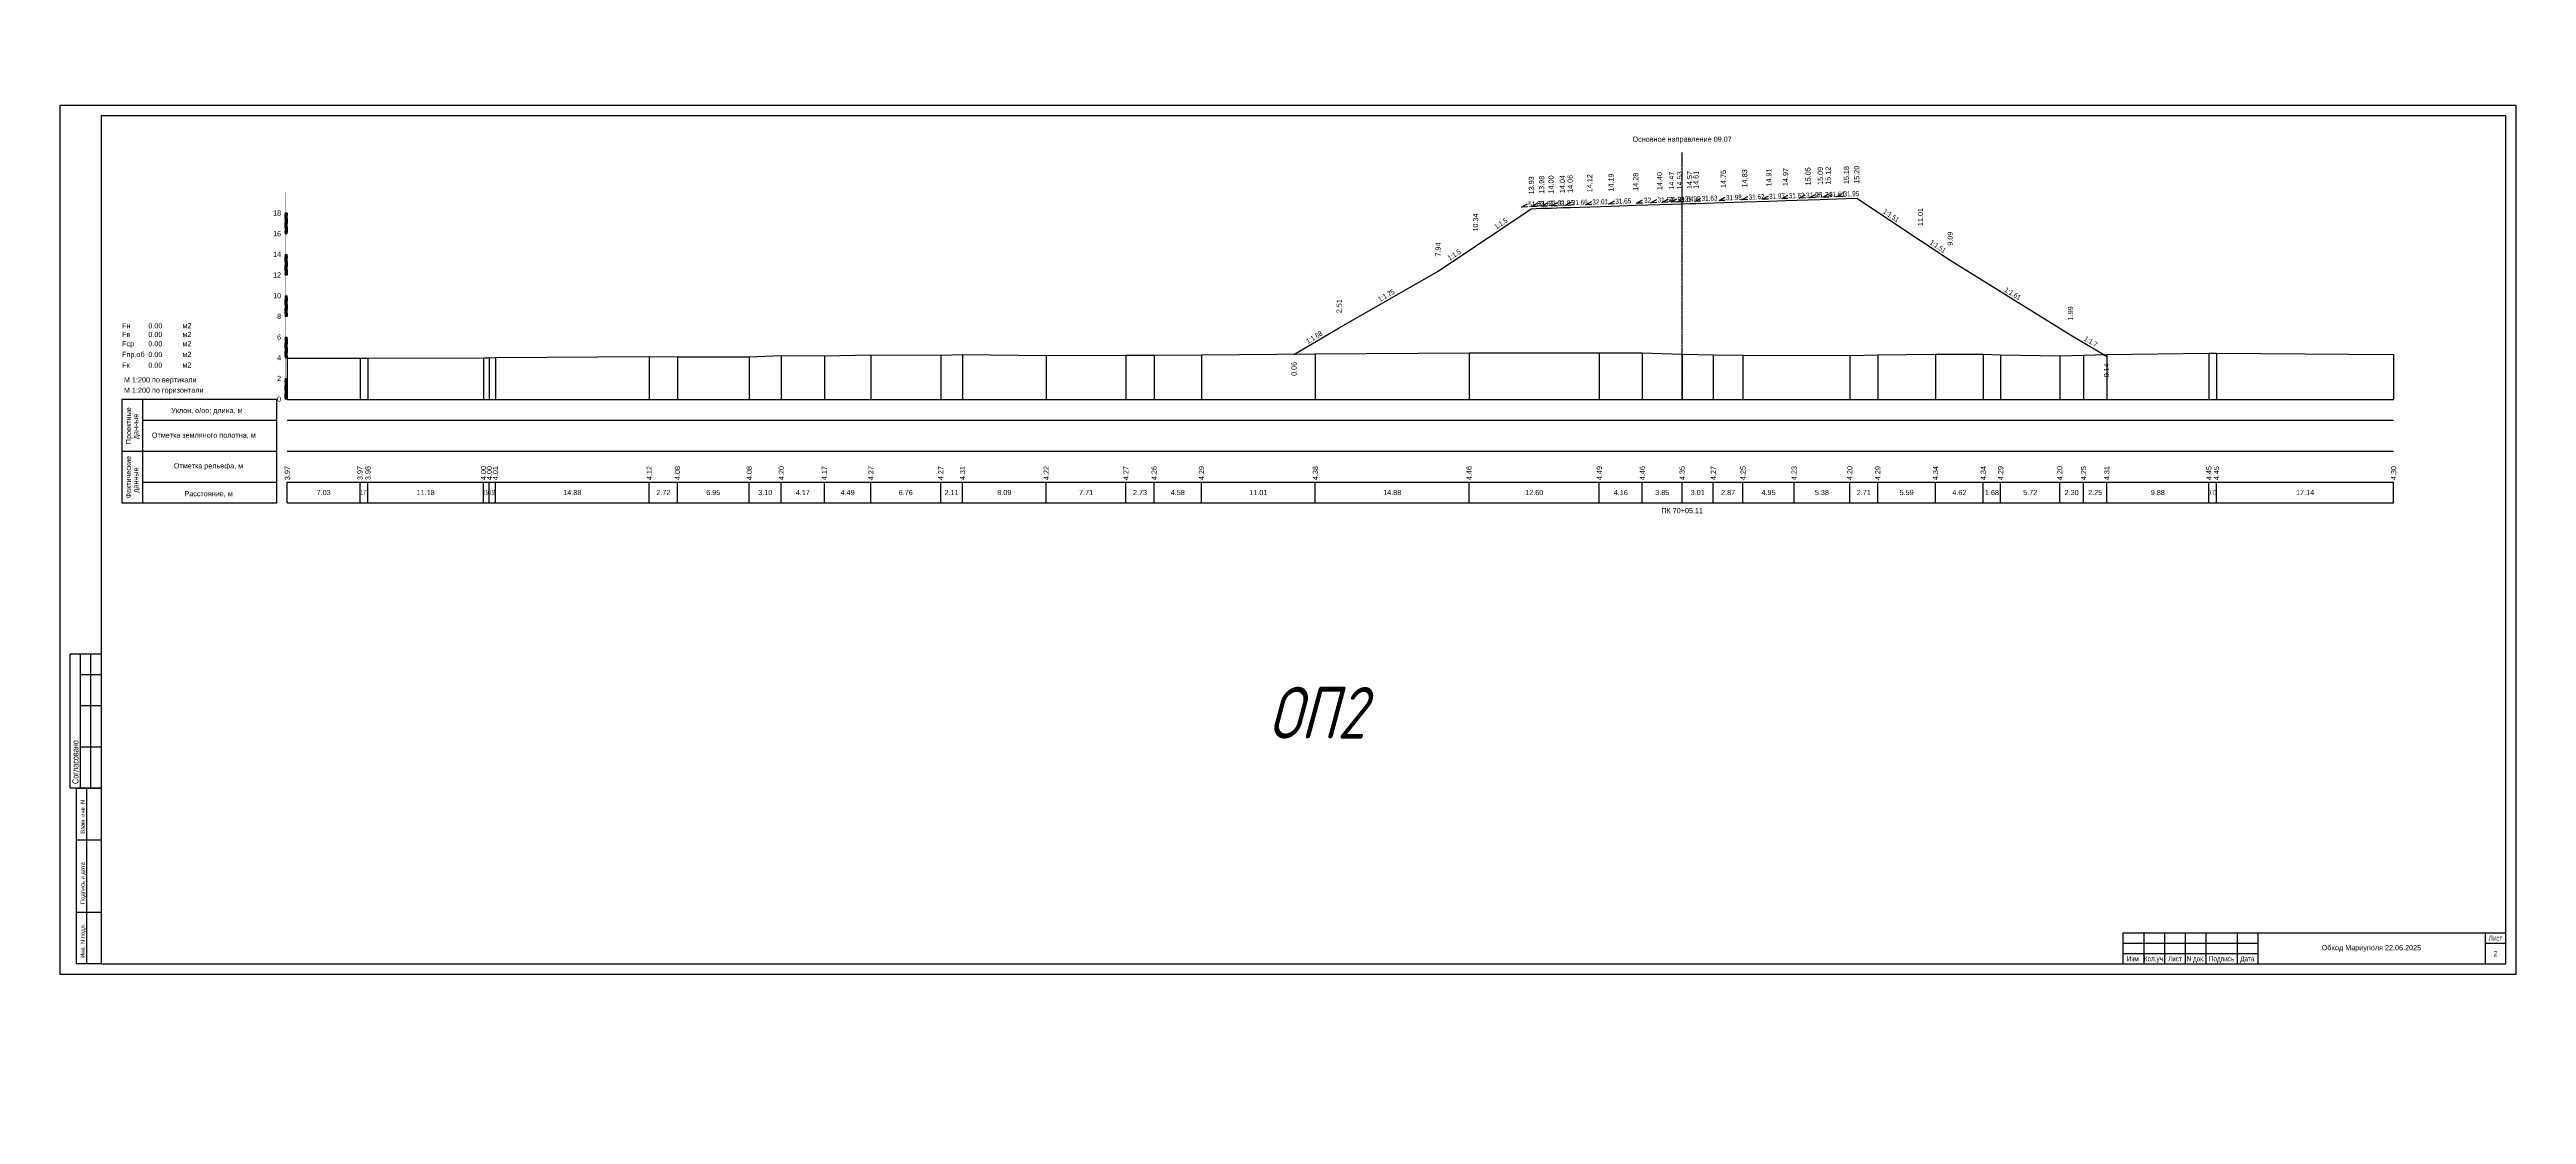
# Model space of a CAD drawing. Header units: millimetres. Extents: x 265754 to 14267433, y -6145605 to 2433772.
# Drawn here: x 7804276 to 8043876, y -50597 to 52371 of the extents above; entities that cross this region are included whole.
import ezdxf
from ezdxf import colors
from ezdxf.entities.mleader import LeaderData, LeaderLine
from ezdxf.enums import TextEntityAlignment as Align
from ezdxf.math import Vec2, Vec3

# ---------------------------------------------------------------- set-up
doc = ezdxf.new("R2010")
doc.units = ezdxf.units.MM
doc.linetypes.add('осевая2', pattern=[1.125, 0.75, -0.125, 0.125, -0.125])
doc.layers.add('!!ТЕКСТ', color=3, linetype='Continuous', lineweight=20)
doc.layers.add('ИС_Выноска', color=3, linetype='Continuous', lineweight=18)
for name, color, linetype in [('Код_510', 7, 'Continuous'), ('Красный поперечник', 1, 'Continuous'), ('Линейка абсолютных высот', 7, 'Continuous'), ('Объем выемки', 7, 'Continuous'), ('Объем кюветов', 7, 'Continuous'), ('Объем насыпи', 7, 'Continuous'), ('Объем присыпных обочин', 7, 'Continuous'), ('Объем срезки растительного слоя', 7, 'Continuous'), ('Ось', 1, 'осевая2'), ('Откосы', 7, 'Continuous'), ('Подписи поперечников', 7, 'Continuous'), ('Рабочие отметки', 7, 'Continuous'), ('Таблица', 7, 'Continuous'), ('Уклоны проезжей части', 7, 'Continuous'), ('Черный поперечник', 3, 'Continuous')]:
    doc.layers.add(name, color=color, linetype=linetype)
doc.styles.add('0', font='isocpeur.ttf', dxfattribs={"width": 0.8, "oblique": 15})
doc.styles.add('ISOCPEUR', font='isocpeur.ttf', dxfattribs={"width": 0.8, "oblique": 15, "height": 2.5})
doc.styles.get("Standard").update_dxf_attribs({"font": 'arial.ttf'})
pattern_1 = [(45.0000013, (7571675.8465, 9455.686), (-5.30330119, 5.30330095), []), (135.0000003, (7571675.8465, 9455.686), (-5.30330104, -5.3033011), [])]

msp = doc.modelspace()

# ---------------------------------------------------------------- hatches: boundary and pattern name
at = {"layer": 'Линейка абсолютных высот'}
h = msp.add_hatch(dxfattribs=at)
h.set_pattern_fill('ANSI37', scale=60.000002, style=0)
h.set_pattern_definition(pattern_1)
h.paths.add_polyline_path([(7827275.8936, 34569.2442), (7827275.8936, 36569.2442), (7827075.8936, 36569.2442), (7827075.8936, 34569.2442)])
h = msp.add_hatch(dxfattribs=at)
h.set_pattern_fill('ANSI37', scale=60.000002, style=0)
h.set_pattern_definition(pattern_1)
h.paths.add_polyline_path([(7827275.8936, 30569.2442), (7827275.8936, 32569.2442), (7827075.8936, 32569.2442), (7827075.8936, 30569.2442)])
h = msp.add_hatch(dxfattribs=at)
h.set_pattern_fill('ANSI37', scale=60.000002, style=0)
h.set_pattern_definition(pattern_1)
h.paths.add_polyline_path([(7827275.8936, 26569.2442), (7827275.8936, 28569.2442), (7827075.8936, 28569.2442), (7827075.8936, 26569.2442)])
h = msp.add_hatch(dxfattribs=at)
h.set_pattern_fill('ANSI37', scale=60.000002, style=0)
h.set_pattern_definition(pattern_1)
h.paths.add_polyline_path([(7827275.8936, 22569.2442), (7827275.8936, 24569.2442), (7827075.8936, 24569.2442), (7827075.8936, 22569.2442)])
h = msp.add_hatch(dxfattribs=at)
h.set_pattern_fill('ANSI37', scale=60.000002, style=0)
h.set_pattern_definition(pattern_1)
h.paths.add_polyline_path([(7827275.8936, 18569.2442), (7827275.8936, 20569.2442), (7827075.8936, 20569.2442), (7827075.8936, 18569.2442)])

# ---------------------------------------------------------------- linework, layer by layer
for p, q in [((7807275.8465, -19046.6388), (7807275.8465, -6046.6388)), ((7808275.8465, -19046.6388), (7808275.8465, -6046.6388)), ((7807275.8465, -8046.6388), (7809275.8465, -8046.6388)), ((7807275.8465, -11046.6388), (7809275.8465, -11046.6388)), ((7807275.8465, -15046.6388), (7809275.8465, -15046.6388)), ((7807875.8465, -36046.6388), (7807875.8465, -19046.6388)), ((7806875.8465, -24046.6388), (7809275.8465, -24046.6388)), ((7806875.8465, -31046.6388), (7809275.8465, -31046.6388)), ((8006875.8465, -33046.6388), (8006875.8465, -36046.6388)), ((8008875.8465, -33046.6388), (8008875.8465, -36046.6388)), ((8010875.8465, -33046.6388), (8010875.8465, -36046.6388)), ((8012875.8465, -33046.6388), (8012875.8465, -36046.6388)), ((8015875.8465, -33046.6388), (8015875.8465, -36046.6388)), ((8017875.8465, -33046.6388), (8017875.8465, -36046.6388)), ((8039875.8465, -33046.6388), (8039875.8465, -36046.6388)), ((8004875.8465, -34046.6388), (8017875.8465, -34046.6388)), ((8004875.8465, -35046.6388), (8017875.8465, -35046.6388)), ((8039875.8465, -34046.6388), (8041875.8465, -34046.6388)), ((8004875.8465, -36046.6388), (8017875.8465, -36046.6388))]:
    msp.add_line(p, q)
at = {"flags": 128}
for points in [[(7805275.8465, -37046.6388), (8042875.8465, -37046.6388), (8042875.8465, 46953.3612), (7805275.8465, 46953.3612)], [(7809275.8465, -36046.6388), (8041875.8465, -36046.6388), (8041875.8465, 45953.3612), (7809275.8465, 45953.3612)]]:
    msp.add_lwpolyline(points, close=True, dxfattribs=at)
for points in [[(7809275.8465, -19046.6388), (7806275.8465, -19046.6388), (7806275.8465, -6046.6388), (7809275.8465, -6046.6388)], [(7809275.8465, -36046.6388), (7806875.8465, -36046.6388), (7806875.8465, -19046.6388), (7809275.8465, -19046.6388)], [(8004875.8465, -36046.6388), (8004875.8465, -33046.6388), (8041875.8465, -33046.6388)]]:
    msp.add_lwpolyline(points, dxfattribs=at)
at = {"layer": 'Код_510'}
for p, q in [((7827275.8465, 8539.0112), (7827275.8465, 10539.0112)), ((7834308.1401, 8539.0112), (7834308.1401, 10539.0112)), ((7835077.6922, 8539.0112), (7835077.6922, 10539.0112)), ((7846253.6519, 8539.0112), (7846253.6519, 10539.0112)), ((7846810.4961, 8539.0112), (7846810.4961, 10539.0112)), ((7847403.0395, 8539.0112), (7847403.0395, 10539.0112)), ((7862284.2007, 8539.0112), (7862284.2007, 10539.0112)), ((7865008.4341, 8539.0112), (7865008.4341, 10539.0112)), ((7871956.6769, 8539.0112), (7871956.6769, 10539.0112)), ((7875054.5272, 8539.0112), (7875054.5272, 10539.0112)), ((7879228.821, 8539.0112), (7879228.821, 10539.0112)), ((7883718.9117, 8539.0112), (7883718.9117, 10539.0112)), ((7890482.7699, 8539.0112), (7890482.7699, 10539.0112)), ((7892590.4628, 8539.0112), (7892590.4628, 10539.0112)), ((7900684.5298, 8539.0112), (7900684.5298, 10539.0112)), ((7908396.6284, 8539.0112), (7908396.6284, 10539.0112)), ((7911123.0974, 8539.0112), (7911123.0974, 10539.0112)), ((7915705.0783, 8539.0112), (7915705.0783, 10539.0112)), ((7926713.2148, 8539.0112), (7926713.2148, 10539.0112)), ((7941592.4049, 8539.0112), (7941592.4049, 10539.0112)), ((7954191.7473, 8539.0112), (7954191.7473, 10539.0112)), ((7958347.439, 8539.0112), (7958347.439, 10539.0112)), ((7962200.3034, 8539.0112), (7962200.3034, 10539.0112)), ((7965215.1795, 8539.0112), (7965215.1795, 10539.0112)), ((7968083.6859, 8539.0112), (7968083.6859, 10539.0112)), ((7973031.0034, 8539.0112), (7973031.0034, 10539.0112)), ((7978414.0966, 8539.0112), (7978414.0966, 10539.0112)), ((7981123.3279, 8539.0112), (7981123.3279, 10539.0112)), ((7986711.0724, 8539.0112), (7986711.0724, 10539.0112)), ((7991329.4895, 8539.0112), (7991329.4895, 10539.0112)), ((7993011.8159, 8539.0112), (7993011.8159, 10539.0112)), ((7998730.7057, 8539.0112), (7998730.7057, 10539.0112)), ((8001029.6476, 8539.0112), (8001029.6476, 10539.0112)), ((8003281.5024, 8539.0112), (8003281.5024, 10539.0112)), ((8013157.0535, 8539.0112), (8013157.0535, 10539.0112)), ((8013890.8703, 8539.0112), (8013890.8703, 10539.0112)), ((8031028.814, 8539.0112), (8031028.814, 10539.0112))]:
    msp.add_line(p, q, dxfattribs=at)
at = {"layer": 'Красный поперечник'}
for p, q in [((7942217.3257, 33371.0323), (7947608.1634, 36969.2367)), ((7962186.3292, 37453.335), (7962200.3506, 37453.7786)), ((7979084.9993, 37990.0422), (7985254.8801, 33905.7928)), ((7985254.8801, 33905.7928), (7988126.6287, 32006.713)), ((7938590.7413, 30951.6479), (7942217.3257, 33371.0323)), ((7988126.6287, 32006.713), (7999767.6909, 24780.7273)), ((7929022.5127, 25474.442), (7938590.7413, 30951.6479)), ((7924656.1934, 22873.4861), (7929022.5127, 25474.442)), ((7999767.6909, 24780.7273), (8003253.0884, 22734.328))]:
    msp.add_line(p, q, dxfattribs=at)
msp.add_lwpolyline([(7947608.1634, 36969.2367), (7948610.0992, 37021.1662), (7949519.8293, 37049.9737), (7950613.9708, 37085.0105), (7951365.4227, 37108.947), (7953258.9449, 37168.896), (7955323.069, 37234.9681), (7957714.2964, 37310.654), (7960032.1673, 37384.8203), (7961176.7828, 37421.0375), (7962200.3506, 37453.7786), (7962920.7841, 37476.5708), (7963538.9425, 37496.3449), (7966191.0576, 37580.2418), (7968248.0408, 37646.0173), (7970589.8568, 37720.0751), (7972205.6871, 37771.728), (7974377.2031, 37840.3824), (7975568.665, 37878.4592), (7976322.1721, 37902.3746), (7978088.6579, 37958.2097), (7979084.9993, 37990.0422)], dxfattribs=at)
at = {"layer": 'Линейка абсолютных высот', "color": 7, "const_width": 20, "flags": 128}
for points in [[(7827275.8936, 36569.2442), (7827275.8936, 38569.2442), (7827075.8936, 38569.2442), (7827075.8936, 36569.2442), (7827275.8936, 36569.2442)], [(7827275.8936, 34569.2442), (7827275.8936, 36569.2442), (7827075.8936, 36569.2442), (7827075.8936, 34569.2442), (7827275.8936, 34569.2442)], [(7827275.8936, 32569.2442), (7827275.8936, 34569.2442), (7827075.8936, 34569.2442), (7827075.8936, 32569.2442), (7827275.8936, 32569.2442)], [(7827275.8936, 30569.2442), (7827275.8936, 32569.2442), (7827075.8936, 32569.2442), (7827075.8936, 30569.2442), (7827275.8936, 30569.2442)], [(7827275.8936, 28569.2442), (7827275.8936, 30569.2442), (7827075.8936, 30569.2442), (7827075.8936, 28569.2442), (7827275.8936, 28569.2442)], [(7827275.8936, 26569.2442), (7827275.8936, 28569.2442), (7827075.8936, 28569.2442), (7827075.8936, 26569.2442), (7827275.8936, 26569.2442)], [(7827275.8936, 24569.2442), (7827275.8936, 26569.2442), (7827075.8936, 26569.2442), (7827075.8936, 24569.2442), (7827275.8936, 24569.2442)], [(7827275.8936, 22569.2442), (7827275.8936, 24569.2442), (7827075.8936, 24569.2442), (7827075.8936, 22569.2442), (7827275.8936, 22569.2442)], [(7827275.8936, 20569.2442), (7827275.8936, 22569.2442), (7827075.8936, 22569.2442), (7827075.8936, 20569.2442), (7827275.8936, 20569.2442)], [(7827275.8936, 18569.2442), (7827275.8936, 20569.2442), (7827075.8936, 20569.2442), (7827075.8936, 18569.2442), (7827275.8936, 18569.2442)], [(7827275.8936, 18539.0112), (7827275.8936, 18569.2442), (7827075.8936, 18569.2442), (7827075.8936, 18539.0112), (7827275.8936, 18539.0112)]]:
    msp.add_lwpolyline(points, dxfattribs=at)
at = {"layer": 'Ось', "ltscale": 15}
msp.add_line((7962200.3506, 18539.0112), (7962200.3506, 42453.3612), dxfattribs=at)
at = {"layer": 'Таблица'}
for p, q in [((7827275.8465, 18539.0112), (8031028.814, 18539.0112)), ((7827275.8465, 16539.0112), (8031028.814, 16539.0112)), ((7827275.8465, 13539.0112), (8031028.814, 13539.0112)), ((7827275.8465, 10539.0112), (8031028.814, 10539.0112)), ((7827275.8465, 8539.0112), (8031028.814, 8539.0112))]:
    msp.add_line(p, q, dxfattribs=at)
at = {"layer": 'Таблица', "linetype": 'Continuous', "flags": 128}
for points in [[(7826275.8465, 18539.0112), (7811275.8465, 18539.0112)], [(7811275.8465, 18539.0112), (7811275.8465, 8539.0112)], [(7813275.8465, 18539.0112), (7813275.8465, 8539.0112)], [(7826275.8465, 8539.0112), (7826275.8465, 18539.0112)], [(7813275.8465, 16539.0112), (7826275.8465, 16539.0112)], [(7811275.8465, 13539.0112), (7826275.8465, 13539.0112)], [(7813275.8465, 10539.0112), (7826275.8465, 10539.0112)], [(7811275.8465, 8539.0112), (7826275.8465, 8539.0112)]]:
    msp.add_lwpolyline(points, dxfattribs=at)
at = {"layer": 'Уклоны проезжей части', "flags": 128}
for points in [[(7975097.7838, 38063.6162), (7974498.0858, 38044.5825), (7975088.2669, 38363.4652)], [(7975097.7838, 38063.6162), (7974498.0858, 38044.5825), (7975088.2669, 38363.4652)], [(7976416.1071, 38105.4451), (7975816.4066, 38086.4897), (7976406.6295, 38405.2953)], [(7976416.1071, 38105.4451), (7975816.4066, 38086.4897), (7976406.6295, 38405.2953)], [(7977739.1574, 38147.1469), (7977139.4634, 38127.9871), (7977729.5775, 38446.9939)], [(7977739.1574, 38147.1469), (7977139.4634, 38127.9871), (7977729.5775, 38446.9939)], [(7947258.1938, 37151.369), (7946658.998, 37120.3132), (7947242.6659, 37450.9669)], [(7947258.1938, 37151.369), (7946658.998, 37120.3132), (7947242.6659, 37450.9669)], [(7948217.3421, 37208.8309), (7947617.6427, 37189.8408), (7948207.847, 37508.6806)], [(7948217.3421, 37208.8309), (7947617.6427, 37189.8408), (7948207.847, 37508.6806)], [(7949190.0646, 37239.518), (7948590.372, 37220.3146), (7949180.4629, 37539.3643)], [(7949190.0646, 37239.518), (7948590.372, 37220.3146), (7949180.4629, 37539.3643)], [(7950142.0421, 37270.0807), (7949542.3462, 37250.9781), (7950132.4908, 37569.9286)], [(7950142.0421, 37270.0807), (7949542.3462, 37250.9781), (7950132.4908, 37569.9286)], [(7951464.5626, 37312.1875), (7950864.8631, 37293.201), (7951455.0694, 37612.0373)], [(7951464.5626, 37312.1875), (7950864.8631, 37293.201), (7951455.0694, 37612.0373)], [(7953472.477, 37375.835), (7952872.7842, 37356.639), (7953462.879, 37675.6815)], [(7953472.477, 37375.835), (7952872.7842, 37356.639), (7953462.879, 37675.6815)], [(7955671.0631, 37446.0843), (7955071.3634, 37427.1029), (7955661.5724, 37745.9342)], [(7955671.0631, 37446.0843), (7955071.3634, 37427.1029), (7955661.5724, 37745.9342)], [(7958375.3733, 37531.9107), (7957775.6802, 37512.722), (7958365.7789, 37831.7573)], [(7958375.3733, 37531.9107), (7957775.6802, 37512.722), (7958365.7789, 37831.7573)], [(7959756.8571, 37576.2107), (7959157.1572, 37557.2354), (7959747.3694, 37876.0606)], [(7959756.8571, 37576.2107), (7959157.1572, 37557.2354), (7959747.3694, 37876.0606)], [(7960833.8774, 37610.1711), (7960234.1842, 37590.9857), (7960824.2847, 37910.0177)], [(7960833.8774, 37610.1711), (7960234.1842, 37590.9857), (7960824.2847, 37910.0177)], [(7961705.9395, 37638.2386), (7961106.2396, 37619.266), (7961696.4533, 37938.0885)], [(7961712.9502, 37638.4604), (7961113.2503, 37619.4878), (7961703.4639, 37938.3103)], [(7962382.1854, 37659.4456), (7961782.4921, 37640.2622), (7962372.5937, 37959.2922)], [(7962382.1854, 37659.4456), (7961782.4921, 37640.2622), (7962372.5937, 37959.2922)], [(7964017.3835, 37711.5814), (7963417.6834, 37692.6105), (7964007.898, 38011.4314)], [(7964017.3835, 37711.5814), (7963417.6834, 37692.6105), (7964007.898, 38011.4314)], [(7966371.8733, 37786.1274), (7965772.1798, 37766.9512), (7966362.2852, 38085.9741)], [(7966371.8733, 37786.1274), (7965772.1798, 37766.9512), (7966362.2852, 38085.9741)], [(7968571.3339, 37856.3426), (7967971.6337, 37837.3777), (7968561.8514, 38156.1927)], [(7968571.3339, 37856.3426), (7967971.6337, 37837.3777), (7968561.8514, 38156.1927)], [(7970550.0978, 37918.9078), (7969950.4041, 37899.7375), (7970540.5126, 38218.7547)], [(7970550.0978, 37918.9078), (7969950.4041, 37899.7375), (7970540.5126, 38218.7547)], [(7972443.8316, 37979.3586), (7971844.1313, 37960.3985), (7972434.3516, 38279.2088)], [(7972443.8316, 37979.3586), (7971844.1313, 37960.3985), (7972434.3516, 38279.2088)], [(7974125.2614, 38032.4345), (7973525.5675, 38013.2694), (7974115.6788, 38332.2814)], [(7974125.2614, 38032.4345), (7973525.5675, 38013.2694), (7974115.6788, 38332.2814)]]:
    msp.add_lwpolyline(points, dxfattribs=at)
at = {"layer": 'Черный поперечник', "color": 7}
for p, q in [((7827275.8465, 22539.0112), (7827275.8465, 18539.0112)), ((7834308.1401, 22543.7039), (7834308.1401, 18539.0112)), ((7835077.6922, 22544.9275), (7835077.6922, 18539.0112)), ((7846253.6519, 22567.2948), (7846253.6519, 18539.0112)), ((7846810.4961, 22564.8967), (7846810.4961, 18539.0112)), ((7847403.0395, 22583.1596), (7847403.0395, 18539.0112)), ((7862284.2007, 22692.2889), (7862284.2007, 18539.0112)), ((7865008.4341, 22644.3094), (7865008.4341, 18539.0112)), ((7871956.6769, 22647.2214), (7871956.6769, 18539.0112)), ((7875054.5272, 22772.4379), (7875054.5272, 18539.0112)), ((7879228.821, 22740.4367), (7879228.821, 18539.0112)), ((7883718.9117, 22837.2288), (7883718.9117, 18539.0112)), ((7890482.7699, 22835.2078), (7890482.7699, 18539.0112)), ((7892590.4628, 22874.5218), (7892590.4628, 18539.0112)), ((7900684.5298, 22788.4253), (7900684.5298, 18539.0112)), ((7908396.6284, 22835.8465), (7908396.6284, 18539.0112)), ((7911123.0974, 22824.7167), (7911123.0974, 18539.0112)), ((7915705.0783, 22863.7512), (7915705.0783, 18539.0112)), ((7926713.2148, 22947.182), (7926713.2148, 18539.0112)), ((7941592.4049, 23032.3524), (7941592.4049, 18539.0112)), ((7954191.7473, 23054.4097), (7954191.7473, 18539.0112)), ((7958347.439, 23031.0726), (7958347.439, 18539.0112)), ((7962200.3034, 22923.0532), (7962200.3034, 18539.0112)), ((7965215.1795, 22838.5278), (7965215.1795, 18539.0112)), ((7968083.6859, 22820.3067), (7968083.6859, 18539.0112)), ((7978414.0966, 22773.5123), (7978414.0966, 18539.0112)), ((7981123.3279, 22854.4884), (7981123.3279, 18539.0112)), ((7986711.0724, 22912.7214), (7986711.0724, 18539.0112)), ((7991329.4895, 22909.6631), (7991329.4895, 18539.0112)), ((7993011.8159, 22861.9797), (7993011.8159, 18539.0112)), ((7998730.7057, 22771.819), (7998730.7057, 18539.0112)), ((8001029.6476, 22823.6089), (8001029.6476, 18539.0112)), ((8003281.5024, 22878.1519), (8003281.5024, 18539.0112)), ((8013157.0535, 23019.4893), (8013157.0535, 18539.0112)), ((8013890.8703, 23019.2981), (8013890.8703, 18539.0112)), ((8031028.814, 22869.2918), (8031028.814, 18539.0112))]:
    msp.add_line(p, q, dxfattribs=at)
at = {"layer": 'Черный поперечник', "flags": 128}
msp.add_lwpolyline([(7827275.8465, 22539.0112), (7834308.1401, 22543.7039), (7835077.6922, 22544.9275), (7846253.6519, 22567.2948), (7846810.4961, 22564.8967), (7847403.0395, 22583.1596), (7862284.2007, 22692.2889), (7865008.4341, 22644.3094), (7871956.6769, 22647.2214), (7875054.5272, 22772.4379), (7879228.821, 22740.4367), (7883718.9117, 22837.2288), (7890482.7699, 22835.2078), (7892590.4628, 22874.5218), (7900684.5298, 22788.4253), (7908396.6284, 22835.8465), (7911123.0974, 22824.7167), (7915705.0783, 22863.7512), (7926713.2148, 22947.182), (7941592.4049, 23032.3524), (7954191.7473, 23054.4097), (7958347.439, 23031.0726), (7962200.3034, 22923.0532), (7965215.1795, 22838.5278), (7968083.6859, 22820.3067), (7978414.0966, 22773.5123), (7981123.3279, 22854.4884), (7986711.0724, 22912.7214), (7991329.4895, 22909.6631), (7993011.8159, 22861.9797), (7998730.7057, 22771.819), (8001029.6476, 22823.6089), (8003281.5024, 22878.1519), (8013157.0535, 23019.4893), (8013890.8703, 23019.2981), (8031028.814, 22869.2918)], dxfattribs=at)

# ---------------------------------------------------------------- texts
for s, height, width, p in [('Согласовано', 600, 0.7, (7807075.8465, -18646.6388)), ('Взам. инв. N', 400, 0.8, (7807675.8465, -23446.6388)), ('Подпись и дата', 400, 0.8, (7807675.8465, -30246.6388)), ('Инв. N подл.', 400, 0.8, (7807675.8465, -35446.6388))]:
    msp.add_text(s, height=height, rotation=90.000002391, dxfattribs=dict(width=width)).set_placement(p)
at = {"width": 0.7}
for s, p in [('Лист', (8040875.8465, -33546.6388)), ('Изм.', (8005875.8465, -35546.6388)), ('Кол.уч.', (8007875.8465, -35546.6388)), ('Лист', (8009875.8465, -35546.6388)), ('N док.', (8011875.8465, -35546.6388)), ('Подпись', (8014375.8465, -35546.6388)), ('Дата', (8016875.8465, -35546.6388)), ('2', (8040875.8465, -35046.6388))]:
    msp.add_text(s, height=500, dxfattribs=at).set_placement(p, align=Align.MIDDLE_CENTER)
at = {"insert": (8028875.8465, -34546.6388), "char_height": 500, "width": 22000, "attachment_point": 5}
msp.add_mtext('Обход Мариуполя 22.06.2025', dxfattribs=at)
at = {"layer": 'Код_510'}
for s, p in [('3.97', (7827275.8465, 10739.0112)), ('3.97', (7834308.1401, 10739.0112)), ('3.98', (7835077.6922, 10739.0112)), ('4.00', (7846253.6519, 10739.0112)), ('4.00', (7846810.4961, 10739.0112)), ('4.01', (7847403.0395, 10739.0112)), ('4.12', (7862284.2007, 10739.0112)), ('4.08', (7865008.4341, 10739.0112)), ('4.08', (7871956.6769, 10739.0112)), ('4.20', (7875054.5272, 10739.0112)), ('4.17', (7879228.821, 10739.0112)), ('4.27', (7883718.9117, 10739.0112)), ('4.27', (7890482.7699, 10739.0112)), ('4.31', (7892590.4628, 10739.0112)), ('4.22', (7900684.5298, 10739.0112)), ('4.27', (7908396.6284, 10739.0112)), ('4.26', (7911123.0974, 10739.0112)), ('4.29', (7915705.0783, 10739.0112)), ('4.38', (7926713.2148, 10739.0112)), ('4.46', (7941592.4049, 10739.0112)), ('4.49', (7954191.7473, 10739.0112)), ('4.46', (7958347.439, 10739.0112)), ('4.35', (7962200.3034, 10739.0112)), ('4.27', (7965215.1795, 10739.0112)), ('4.25', (7968083.6859, 10739.0112)), ('4.23', (7973031.0034, 10739.0112)), ('4.20', (7978414.0966, 10739.0112)), ('4.29', (7981123.3279, 10739.0112)), ('4.34', (7986711.0724, 10739.0112)), ('4.34', (7991329.4895, 10739.0112)), ('4.29', (7993011.8159, 10739.0112)), ('4.20', (7998730.7057, 10739.0112)), ('4.25', (8001029.6476, 10739.0112)), ('4.31', (8003281.5024, 10739.0112)), ('4.45', (8013157.0535, 10739.0112)), ('4.45', (8013890.8703, 10739.0112)), ('4.30', (8031028.814, 10739.0112))]:
    msp.add_text(s, height=500, rotation=90.000002391, dxfattribs=at).set_placement(p, align=Align.MIDDLE_LEFT)
for s, p in [('7.03', (7830791.9933, 9539.0112)), ('11.18', (7840665.6721, 9539.0112)), ('14.88', (7854843.6201, 9539.0112)), ('2.72', (7863646.3174, 9539.0112)), ('6.95', (7868482.5555, 9539.0112)), ('3.10', (7873505.6021, 9539.0112)), ('4.17', (7877141.6741, 9539.0112)), ('4.49', (7881473.8663, 9539.0112)), ('6.76', (7887100.8408, 9539.0112)), ('2.11', (7891536.6163, 9539.0112)), ('8.09', (7896637.4963, 9539.0112)), ('7.71', (7904540.5791, 9539.0112)), ('2.73', (7909759.8629, 9539.0112)), ('4.58', (7913414.0878, 9539.0112)), ('11.01', (7921209.1465, 9539.0112)), ('14.88', (7934152.8099, 9539.0112)), ('12.60', (7947892.0761, 9539.0112)), ('4.16', (7956269.5931, 9539.0112)), ('3.85', (7960273.8712, 9539.0112)), ('3.01', (7963707.7415, 9539.0112)), ('2.87', (7966649.4327, 9539.0112)), ('4.95', (7970557.3447, 9539.0112)), ('5.38', (7975722.55, 9539.0112)), ('2.71', (7979768.7122, 9539.0112)), ('5.59', (7983917.2002, 9539.0112)), ('4.62', (7989020.281, 9539.0112)), ('1.68', (7992170.6527, 9539.0112)), ('5.72', (7995871.2608, 9539.0112)), ('2.30', (7999880.1767, 9539.0112)), ('2.25', (8002155.575, 9539.0112)), ('9.88', (8008219.278, 9539.0112)), ('17.14', (8022459.8421, 9539.0112))]:
    msp.add_text(s, height=500, dxfattribs=at).set_placement(p, align=Align.MIDDLE_CENTER)
for s, width, p in [('0.77', 0.543213, (7834692.9162, 9539.0112)), ('0.56', 0.393066, (7846532.074, 9539.0112)), ('0.59', 0.418266, (7847106.7678, 9539.0112)), ('0.73', 0.517988, (8013523.9619, 9539.0112))]:
    msp.add_text(s, height=500, dxfattribs=dict(at, width=width)).set_placement(p, align=Align.MIDDLE_CENTER)
at = {"layer": 'Линейка абсолютных высот'}
for s, p in [('18', (7826675.8936, 36569.2442)), ('16', (7826675.8936, 34569.2442)), ('14', (7826675.8936, 32569.2442)), ('12', (7826675.8936, 30569.2442)), ('10', (7826675.8936, 28569.2442)), ('8', (7826675.8936, 26569.2442)), ('6', (7826675.8936, 24569.2442)), ('4', (7826675.8936, 22569.2442)), ('2', (7826675.8936, 20569.2442)), ('0', (7826675.8936, 18569.2442))]:
    msp.add_text(s, height=500, dxfattribs=at).set_placement(p, align=Align.MIDDLE_RIGHT)
at = {"layer": 'Объем выемки', "width": 0.8}
for s, p in [('Fв', (7811292.9239, 24571.9939)), ('0.00', (7813832.8941, 24571.9939)), ('м2', (7817137.4351, 24578.7064))]:
    msp.add_text(s, height=500, dxfattribs=at).set_placement(p)
at = {"layer": 'Объем кюветов', "width": 0.8}
for s, p in [('Fк', (7811292.9239, 21606.9879)), ('0.00', (7813832.8941, 21606.9879)), ('м2', (7817137.4351, 21613.7003))]:
    msp.add_text(s, height=500, dxfattribs=at).set_placement(p)
at = {"layer": 'Объем насыпи', "width": 0.8}
for s, p in [('Fн', (7811292.9239, 25412.9682)), ('0.00', (7813832.8941, 25412.9682)), ('м2', (7817137.4351, 25419.6807))]:
    msp.add_text(s, height=500, dxfattribs=at).set_placement(p)
at = {"layer": 'Объем присыпных обочин', "width": 0.8}
for s, p in [('Fпр.об', (7811292.9239, 22642.7233)), ('0.00', (7813832.8941, 22642.7233)), ('м2', (7817137.4351, 22649.4358))]:
    msp.add_text(s, height=500, dxfattribs=at).set_placement(p)
at = {"layer": 'Объем срезки растительного слоя', "width": 0.8}
for s, p in [('Fср', (7811292.9239, 23678.4588)), ('0.00', (7813832.8941, 23678.4588)), ('м2', (7817137.4351, 23685.1713))]:
    msp.add_text(s, height=500, dxfattribs=at).set_placement(p)
at = {"layer": 'Ось', "ltscale": 15}
msp.add_text('Основное направление 09.07', height=500, dxfattribs=at).set_placement((7962200.3506, 43453.3612), align=Align.CENTER)
at = {"layer": 'Откосы', "width": 0.7}
for s, rotation, p in [('1:1.5', 33.721788052, (7944801.7124, 35336.4831)), ('1:1.5', 33.721788052, (7944801.7124, 35336.4831)), ('1:1.51', 326.496811951, (7982280.3364, 36114.6885)), ('1:1.51', 326.496811951, (7982280.3364, 36114.6885)), ('1:1.51', 326.523449709, (7986801.0736, 33123.0752)), ('1:1.51', 326.523449709, (7986801.0736, 33123.0752)), ('1:1.5', 33.708236905, (7940293.0407, 32327.7149)), ('1:1.5', 33.708236905, (7940293.0407, 32327.7149)), ('1:1.75', 29.788408371, (7933707.2673, 28386.6181)), ('1:1.75', 29.788408371, (7933707.2673, 28386.6181)), ('1:1.61', 328.170782059, (7994052.6377, 28563.6449)), ('1:1.61', 328.170782059, (7994052.6377, 28563.6449)), ('1:1.68', 30.781671634, (7926736.9994, 24345.7888)), ('1:1.68', 30.781671634, (7926736.9994, 24345.7888)), ('1:1.7', 329.581298083, (8001611.6527, 23929.9973)), ('1:1.7', 329.581298083, (8001611.6527, 23929.9973))]:
    msp.add_text(s, height=500, rotation=rotation, dxfattribs=at).set_placement(p, align=Align.CENTER)
at = {"layer": 'Подписи поперечников'}
msp.add_text('ПК 70+05.11', height=500, dxfattribs=at).set_placement((7962200.3034, 7539.0112), align=Align.CENTER)
at = {"layer": 'Рабочие отметки'}
for s, p in [('14.83', (7968248.0408, 39046.0173)), ('14.91', (7970589.8568, 39120.0751)), ('14.97', (7972205.6871, 39171.728)), ('15.05', (7974377.2031, 39240.3824)), ('15.09', (7975568.665, 39278.4592)), ('15.12', (7976322.1721, 39302.3746)), ('15.18', (7978088.6579, 39358.2097)), ('15.20', (7979084.9993, 39390.0422)), ('13.93', (7947608.1634, 38369.2367)), ('13.98', (7948610.0992, 38421.1662)), ('14.00', (7949519.8293, 38449.9737)), ('14.04', (7950613.9708, 38485.0105)), ('14.06', (7951365.4227, 38508.947)), ('14.12', (7953258.9449, 38568.896)), ('14.19', (7955323.069, 38634.9681)), ('14.28', (7957714.2964, 38710.654)), ('14.40', (7960032.1673, 38784.8203)), ('14.47', (7961176.7828, 38821.0375)), ('14.53', (7961943.3399, 38853.335)), ('14.57', (7962920.7841, 38876.5708)), ('14.61', (7963538.9425, 38896.3449)), ('14.75', (7966191.0576, 38980.2418)), ('10.34', (7942217.3257, 34771.0323)), ('11.01', (7985254.8801, 35305.7928)), ('7.94', (7938590.7413, 32351.6479)), ('9.09', (7988126.6287, 33406.713)), ('2.51', (7929022.5127, 26874.442)), ('1.99', (7999767.6909, 26180.7273))]:
    msp.add_text(s, height=500, rotation=90.000002391, dxfattribs=at).set_placement(p, align=Align.MIDDLE_LEFT)
for s, p in [('0.06', (7924656.1934, 22173.4861)), ('0.14', (8003253.0884, 22034.328))]:
    msp.add_text(s, height=500, rotation=90.000002391, dxfattribs=at).set_placement(p, align=Align.MIDDLE_RIGHT)
at = {"layer": 'Таблица'}
for s, p in [('М 1:200 по вертикали', (7811470.4772, 20185.2412)), ('М 1:200 по горизонтали', (7811470.4772, 19185.2412))]:
    msp.add_text(s, height=500, dxfattribs=at).set_placement(p)
at = {"layer": 'Таблица', "width": 0.8}
for s, p in [('Проектные', (7812166.4465, 14217.6112)), ('данные', (7812867.6465, 14695.0112)), ('Фактические', (7812166.4465, 8965.6112)), ('данные', (7812867.6465, 9506.6112))]:
    msp.add_text(s, height=500, rotation=90.000002391, dxfattribs=at).set_placement(p)
for s, p in [('Уклон, o/oo; длина, м', (7816045.8874, 17222.2112)), ('Отметка земляного полотна, м', (7814179.0465, 14830.2112)), ('Отметка рельефа, м', (7816302.1218, 11867.8659)), ('Расстояние, м', (7817327.0591, 9177.2112))]:
    msp.add_text(s, height=500, dxfattribs=at).set_placement(p)
at = {"layer": 'Уклоны проезжей части', "width": 0.7}
for s, rotation, p in [('31.98', 1.831505833, (7967213.11, 37813.0274)), ('31.98', 1.831505833, (7967213.11, 37813.0274)), ('31.62', 1.811323481, (7969412.58, 37882.9463)), ('31.62', 1.811323481, (7969412.58, 37882.9463)), ('31.97', 1.830937861, (7971391.3347, 37945.7995)), ('31.97', 1.830937861, (7971391.3347, 37945.7995)), ('31.62', 1.810854115, (7973285.0779, 38005.9553)), ('31.62', 1.810854115, (7973285.0779, 38005.9553)), ('31.96', 1.830436696, (7974966.4985, 38059.3188)), ('31.96', 1.830436696, (7974966.4985, 38059.3188)), ('31.74', 1.817889637, (7975939.0268, 38090.3162)), ('31.74', 1.817889637, (7975939.0268, 38090.3162)), ('31.61', 1.81040226, (7977199.0494, 38130.1923)), ('31.61', 1.81040226, (7977199.0494, 38130.1923)), ('31.95', 1.829942362, (7978580.3948, 38174.0239)), ('31.95', 1.829942362, (7978580.3948, 38174.0239)), ('51.83', 2.966936199, (7948098.7322, 37194.9334)), ('51.83', 2.966936199, (7948098.7322, 37194.9334)), ('31.67', 1.813723007, (7949058.5871, 37235.4698)), ('31.67', 1.813723007, (7949058.5871, 37235.4698)), ('32.02', 1.834105363, (7950060.4517, 37267.3896)), ('32.02', 1.834105363, (7950060.4517, 37267.3896)), ('31.85', 1.824469459, (7950983.282, 37296.8774)), ('31.85', 1.824469459, (7950983.282, 37296.8774)), ('31.66', 1.813379156, (7952305.8078, 37338.8213)), ('31.66', 1.813379156, (7952305.8078, 37338.8213)), ('32.01', 1.833399931, (7954284.5611, 37401.8297)), ('32.01', 1.833399931, (7954284.5611, 37401.8297)), ('31.65', 1.81288951, (7956512.3084, 37472.711)), ('31.65', 1.81288951, (7956512.3084, 37472.711)), ('32', 1.83270283, (7958866.7884, 37547.6348)), ('32', 1.83270283, (7958866.7884, 37547.6348)), ('31.64', 1.812313001, (7960598.1027, 37602.8289)), ('31.64', 1.812313001, (7960598.1027, 37602.8289)), ('31.99', 1.832386504, (7961675.1137, 37637.084)), ('31.99', 1.832386504, (7961675.1137, 37637.084)), ('31.64', 1.812051533, (7962547.1853, 37664.8529)), ('31.64', 1.812051533, (7962554.196, 37665.0747)), ('31.99', 1.832188855, (7963223.4217, 37686.3556)), ('31.99', 1.832188855, (7963223.4217, 37686.3556)), ('31.63', 1.811888251, (7964858.6293, 37738.1933)), ('31.63', 1.811888251, (7964858.6293, 37738.1933))]:
    msp.add_text(s, height=500, rotation=rotation, dxfattribs=at).set_placement(p, align=Align.CENTER)

# ---------------------------------------------------------------- leaders
at = {"layer": 'ИС_Выноска', "ltscale": 0.5}
ml = msp.add_multileader_mtext('Standard', dxfattribs=at)
ml.set_content('\\A1;Асфальтобетон ЩМА-16 по ГОСТ 58406.1 на ПБВ60 по ГОСТ 52056-2003                            -50мм\\PАсфальтобетон А22 Нт по ГОСТ 58406.2-2020 на БНД 50/70 по ГОСТ 33133-2020               -60мм\\PГидроизоляция Техноэластмост Б             -5 мм\\PВыравнивающий слой                      -min 30 мм', color=256, style='0')
ml.set_leader_properties(color=256, linetype='ByLayer', lineweight=-1)
ml.build(insert=Vec2(0, 0))
ml.multileader.update_dxf_attribs({"text_left_attachment_type": 6, "text_right_attachment_type": 6, "dogleg_length": 0.36, "arrow_head_size": 450, "scale": 75})
ctx = ml.context
ctx.base_point, ctx.scale, ctx.char_height, ctx.arrow_head_size, ctx.landing_gap_size, ctx.plane_origin, ctx.plane_x_axis, ctx.plane_y_axis = Vec3(7244097.999, 51717.5023, 5778.159), 75, 500, 450, 18, Vec3(7243517.8916, 80742.9482, 5778.159), Vec3(1, 0.0000000247), Vec3(-0.0000000247, 1)
ctx.left_attachment, ctx.right_attachment = 6, 6
notes = []
notes.append((ctx, [(0, (1, 1, 0), (7244025.999, 51717.5023, 5778.159), (1, 0.0000000247), 72, [(0, [(7244025.999, 41234.7999, 5778.159)], 0, [])])]))
ctx.mtext.insert, ctx.mtext.text_direction, ctx.mtext.rotation, ctx.mtext.width, ctx.mtext.flow_direction = Vec3(7244115.999, 52367.5023, 5778.159), Vec3(1, 0.0000000247), 0.0000000247, 14306.378366, 5
ml = msp.add_multileader_mtext('Standard', dxfattribs=at)
ml.set_content('\\A1;Асфальтобетон ЩМА-16 по ГОСТ 58406.1 на ПБВ60 по ГОСТ 52056-2003                            -50мм\\PАсфальтобетон А22 Нт по ГОСТ 58406.2-2020 на БНД 50/70 по ГОСТ 33133-2020               -60мм\\PГидроизоляция Техноэластмост Б             -5 мм\\PВыравнивающий слой                      -min 30 мм', color=256, style='0')
ml.set_leader_properties(color=256, linetype='ByLayer', lineweight=-1)
ml.build(insert=Vec2(0, 0))
ml.multileader.update_dxf_attribs({"text_left_attachment_type": 6, "text_right_attachment_type": 6, "dogleg_length": 0.36, "arrow_head_size": 450, "scale": 75})
ctx = ml.context
ctx.base_point, ctx.scale, ctx.char_height, ctx.arrow_head_size, ctx.landing_gap_size, ctx.plane_origin, ctx.plane_x_axis, ctx.plane_y_axis = Vec3(7320685.2337, 51717.5023, 5778.159), 75, 500, 450, 18, Vec3(7320105.1262, 80742.9482, 5778.159), Vec3(1, 0.0000000247), Vec3(-0.0000000247, 1)
ctx.left_attachment, ctx.right_attachment = 6, 6
notes.append((ctx, [(0, (1, 1, 0), (7320613.2337, 51717.5023, 5778.159), (1, 0.0000000247), 72, [(0, [(7320613.2337, 41234.7999, 5778.159)], 0, [])])]))
ctx.mtext.insert, ctx.mtext.text_direction, ctx.mtext.rotation, ctx.mtext.width, ctx.mtext.flow_direction = Vec3(7320703.2337, 52367.5023, 5778.159), Vec3(1, 0.0000000247), 0.0000000247, 14306.378366, 5
ml = msp.add_multileader_mtext('Standard', dxfattribs=at)
ml.set_content('\\A1;Асфальтобетон ЩМА-16 по ГОСТ 58406.1 на ПБВ60 по ГОСТ 52056-2003                            -50мм\\PАсфальтобетон А22 Нт по ГОСТ 58406.2-2020 на БНД 50/70 по ГОСТ 33133-2020               -60мм\\PГидроизоляция Техноэластмост Б             -5 мм\\PВыравнивающий слой                      -min 30 мм', color=256, style='0')
ml.set_leader_properties(color=256, linetype='ByLayer', lineweight=-1)
ml.build(insert=Vec2(0, 0))
ml.multileader.update_dxf_attribs({"text_left_attachment_type": 6, "text_right_attachment_type": 6, "dogleg_length": 0.36, "arrow_head_size": 450, "scale": 75})
ctx = ml.context
ctx.base_point, ctx.scale, ctx.char_height, ctx.arrow_head_size, ctx.landing_gap_size, ctx.plane_origin, ctx.plane_x_axis, ctx.plane_y_axis = Vec3(7397272.4683, 51717.5023, 5778.159), 75, 500, 450, 18, Vec3(7396692.3609, 80742.9482, 5778.159), Vec3(1, 0.0000000247), Vec3(-0.0000000247, 1)
ctx.left_attachment, ctx.right_attachment = 6, 6
notes.append((ctx, [(0, (1, 1, 0), (7397200.4683, 51717.5023, 5778.159), (1, 0.0000000247), 72, [(0, [(7397200.4683, 41234.7999, 5778.159)], 0, [])])]))
ctx.mtext.insert, ctx.mtext.text_direction, ctx.mtext.rotation, ctx.mtext.width, ctx.mtext.flow_direction = Vec3(7397290.4683, 52367.5023, 5778.159), Vec3(1, 0.0000000247), 0.0000000247, 14306.378366, 5
ml = msp.add_multileader_mtext('Standard', dxfattribs=at)
ml.set_content('\\A1;Асфальтобетон ЩМА-16 по ГОСТ 58406.1 на ПБВ60 по ГОСТ 52056-2003                            -50мм\\PАсфальтобетон А22 Нт по ГОСТ 58406.2-2020 на БНД 50/70 по ГОСТ 33133-2020               -60мм\\PГидроизоляция Техноэластмост Б             -5 мм\\PВыравнивающий слой                      -min 30 мм', color=256, style='0')
ml.set_leader_properties(color=256, linetype='ByLayer', lineweight=-1)
ml.build(insert=Vec2(0, 0))
ml.multileader.update_dxf_attribs({"text_left_attachment_type": 6, "text_right_attachment_type": 6, "dogleg_length": 0.36, "arrow_head_size": 450, "scale": 75})
ctx = ml.context
ctx.base_point, ctx.scale, ctx.char_height, ctx.arrow_head_size, ctx.landing_gap_size, ctx.plane_origin, ctx.plane_x_axis, ctx.plane_y_axis = Vec3(7167638.1646, 44442.7952), 75, 500, 450, 18, Vec3(7167058.0572, 73468.2411), Vec3(1, 0.0000000247), Vec3(-0.0000000247, 1)
ctx.left_attachment, ctx.right_attachment = 6, 6
notes.append((ctx, [(0, (1, 1, 0), (7167566.1646, 44442.7952), (1, 0.0000000247), 72, [(0, [(7167566.1646, 33960.0928)], 0, [])])]))
ctx.mtext.insert, ctx.mtext.text_direction, ctx.mtext.rotation, ctx.mtext.width, ctx.mtext.flow_direction = Vec3(7167656.1646, 45092.7952), Vec3(1, 0.0000000247), 0.0000000247, 14306.378366, 5
ml = msp.add_multileader_mtext('Standard', dxfattribs=at)
ml.set_content('\\A1;Асфальтобетон ЩМА-16 по ГОСТ 58406.1 на ПБВ60 по ГОСТ 52056-2003                            -50мм\\PАсфальтобетон А22 Нт по ГОСТ 58406.2-2020 на БНД 50/70 по ГОСТ 33133-2020               -60мм\\PГидроизоляция Техноэластмост Б             -5 мм\\PВыравнивающий слой                      -min 30 мм', color=256, style='0')
ml.set_leader_properties(color=256, linetype='ByLayer', lineweight=-1)
ml.build(insert=Vec2(0, 0))
ml.multileader.update_dxf_attribs({"text_left_attachment_type": 6, "text_right_attachment_type": 6, "dogleg_length": 0.36, "arrow_head_size": 450, "scale": 75})
ctx = ml.context
ctx.base_point, ctx.scale, ctx.char_height, ctx.arrow_head_size, ctx.landing_gap_size, ctx.plane_origin, ctx.plane_x_axis, ctx.plane_y_axis = Vec3(7181878.6429, -40114.7595), 75, 500, 450, 18, Vec3(7181298.5354, -11089.3136), Vec3(1, 0.0000000247), Vec3(-0.0000000247, 1)
ctx.left_attachment, ctx.right_attachment = 6, 6
notes.append((ctx, [(0, (1, 1, 0), (7181806.6429, -40114.7595), (1, 0.0000000247), 72, [(0, [(7181806.6429, -50597.4619)], 0, [])])]))
ctx.mtext.insert, ctx.mtext.text_direction, ctx.mtext.rotation, ctx.mtext.width, ctx.mtext.flow_direction = Vec3(7181896.6429, -39464.7595), Vec3(1, 0.0000000247), 0.0000000247, 14306.378366, 5
ml = msp.add_multileader_mtext('Standard', dxfattribs=at)
ml.set_content('\\A1;Асфальтобетон ЩМА-16 по ГОСТ 58406.1 на ПБВ60 по ГОСТ 52056-2003                            -50мм\\PАсфальтобетон А22 Нт по ГОСТ 58406.2-2020 на БНД 50/70 по ГОСТ 33133-2020               -60мм\\PГидроизоляция Техноэластмост Б             -5 мм\\PВыравнивающий слой                      -min 30 мм', color=256, style='0')
ml.set_leader_properties(color=256, linetype='ByLayer', lineweight=-1)
ml.build(insert=Vec2(0, 0))
ml.multileader.update_dxf_attribs({"text_left_attachment_type": 6, "text_right_attachment_type": 6, "dogleg_length": 0.36, "arrow_head_size": 450, "scale": 75})
ctx = ml.context
ctx.base_point, ctx.scale, ctx.char_height, ctx.arrow_head_size, ctx.landing_gap_size, ctx.plane_origin, ctx.plane_x_axis, ctx.plane_y_axis = Vec3(7252199.1708, -40114.7595), 75, 500, 450, 18, Vec3(7251619.0633, -11089.3136), Vec3(1, 0.0000000247), Vec3(-0.0000000247, 1)
ctx.left_attachment, ctx.right_attachment = 6, 6
notes.append((ctx, [(0, (1, 1, 0), (7252127.1708, -40114.7595), (1, 0.0000000247), 72, [(0, [(7252127.1708, -50597.4619)], 0, [])])]))
ctx.mtext.insert, ctx.mtext.text_direction, ctx.mtext.rotation, ctx.mtext.width, ctx.mtext.flow_direction = Vec3(7252217.1708, -39464.7595), Vec3(1, 0.0000000247), 0.0000000247, 14306.378366, 5
for ctx, leaders in notes:
    for number, flags, end, landing, length, lines in leaders:
        leader = LeaderData()
        leader.index, (leader.has_last_leader_line, leader.has_dogleg_vector, leader.attachment_direction) = number, flags
        leader.last_leader_point, leader.dogleg_vector, leader.dogleg_length = Vec3(end), Vec3(landing), length
        for number, points, colour, breaks in lines:
            line = LeaderLine()
            line.index, line.vertices, line.color, line.breaks = number, Vec3.list(points), colors.encode_raw_color(colour), breaks
            leader.lines.append(line)
        ctx.leaders.append(leader)

# ---------------------------------------------------------------- next in the draw order: texts
at = {"layer": '!!ТЕКСТ', "color": 1, "insert": (7926847.6359, -11760.4868), "char_height": 5000, "width": 4344.622638, "attachment_point": 5, "style": 'ISOCPEUR', "bg_fill": 2}
msp.add_mtext('ОП2', dxfattribs=at)

doc.saveas('drawing.dxf')
